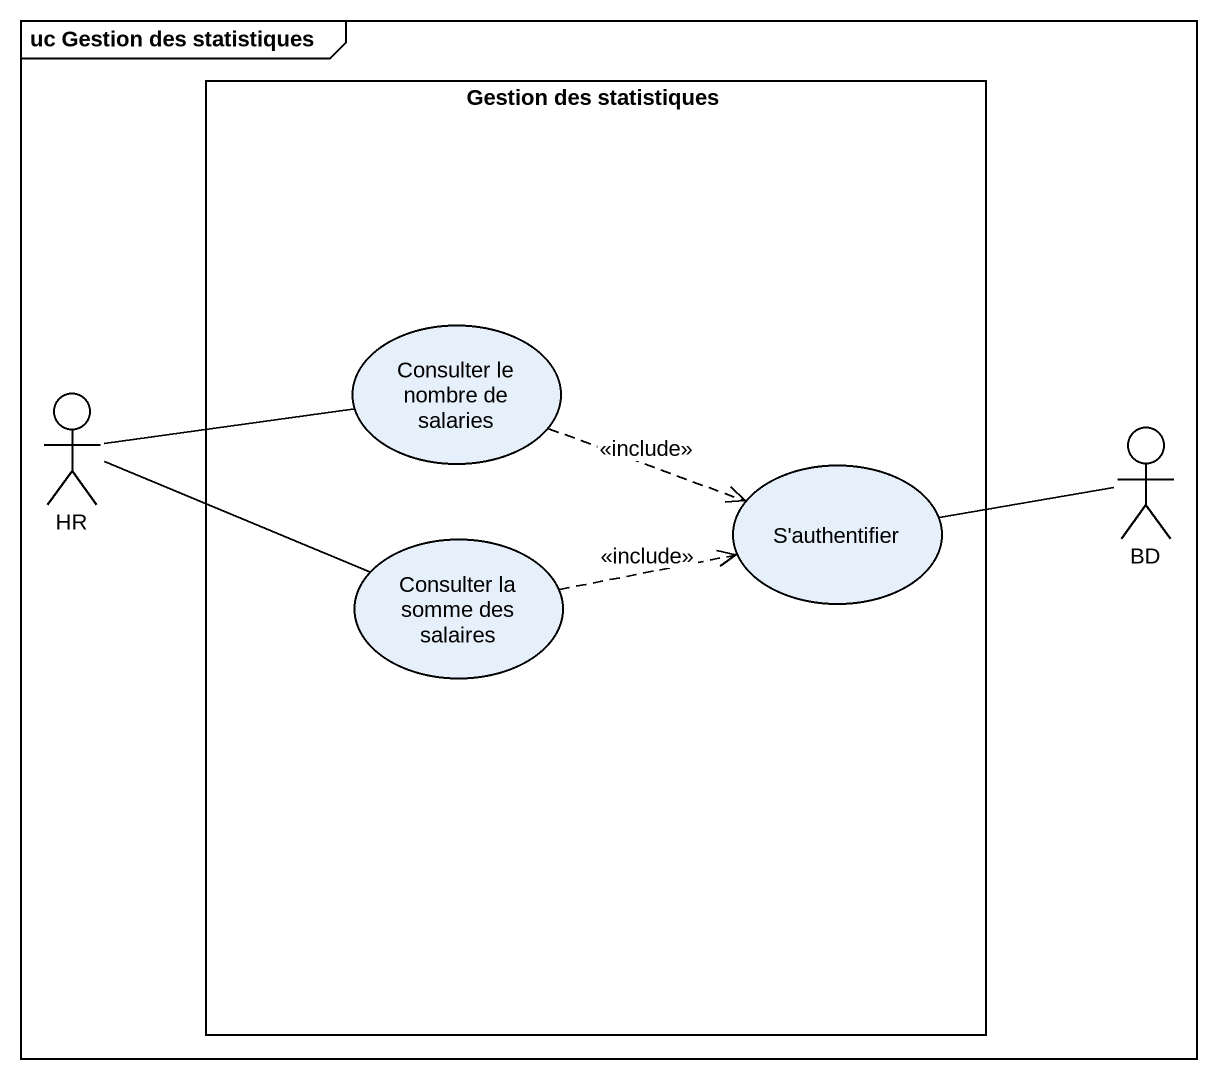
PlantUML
@startuml
mainframe uc Gestion des statistiques
rectangle "Gestion des statistiques" as Gestion_des_statistiques {
  usecase "Consulter le nombre de salaries" as Consulter_le_nombre_de
  usecase "S'authentifier" as S_authentifier
  usecase "Consulter la somme des salaires" as Consulter_la_somme_des
}
actor HR
actor BD
Consulter_le_nombre_de .right.> S_authentifier : <<include>>
HR -right- Consulter_le_nombre_de
HR -right- Consulter_la_somme_des
S_authentifier -right- BD
Consulter_la_somme_des .right.> S_authentifier : <<include>>
@enduml
